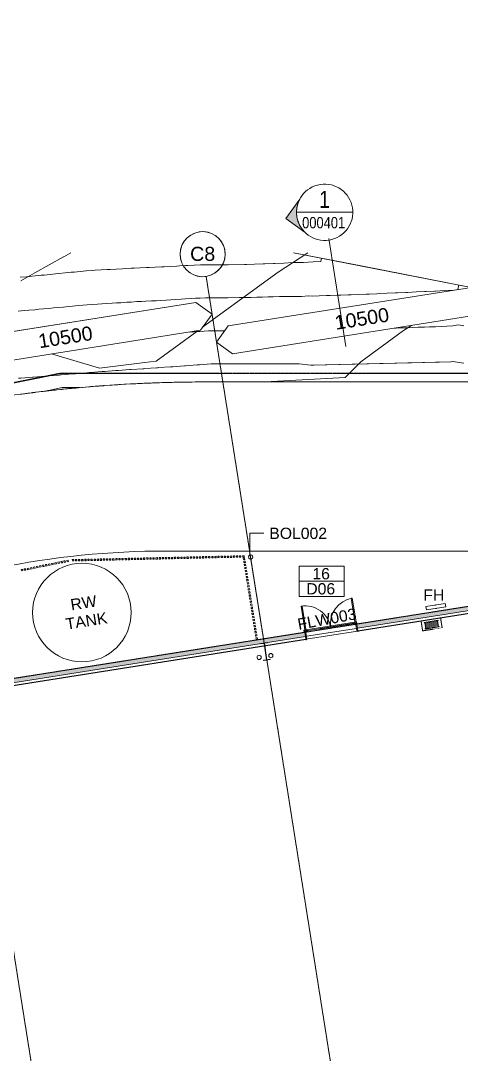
# Model space of a CAD drawing. Header units: millimetres. Extents: x -2612262 to -2065320, y 3717813 to 4283368.
# Drawn here: x -2262024 to -2246374, y 4035280 to 4071966 of the extents above; entities that cross this region are included whole.
import ezdxf

# ---------------------------------------------------------------- set-up
doc = ezdxf.new("R2010")
doc.units = ezdxf.units.MM
for name, pattern in [('AEC_Double Dash', [39, 15, -4, 6, -4, 6, -4]), ('Aligning Line', [3.2004, 1.6002, -1.6002]), ('BOUNDARY Tighter', [8, 4, -2, 0, -2]), ('Grid Line', [21, 12, -3, 3, -3]), ('Hidden', [6, 4, -2]), ('Overhead', [4, 2.5, -1.5])]:
    doc.linetypes.add(name, pattern=pattern)
for name, color, linetype, lineweight in [('A-ANNO-KEYN', 231, 'Continuous', 5), ('A-ANNO-NOTE', 131, 'Continuous', 5), ('A-DETL', 90, 'Continuous', 18), ('A-DETL-GENF', 92, 'Continuous', 5), ('A-DOOR', 31, 'Continuous', 5), ('A-DOOR-FRAM', 31, 'Continuous', 5), ('A-DOOR-IDEN', 31, 'Continuous', 5), ('A-FLOR', 192, 'Continuous', 5), ('A-FLOR-OVHD', 1, 'Overhead', 13), ('A-GENM', 13, 'Continuous', 5), ('A-GENM-HDLN', 13, 'Hidden', 5), ('A-GLAZ-CWMG', 51, 'Continuous', 5), ('A-WALL', 113, 'Continuous', 5), ('A-WALL-FNSH', 113, 'Continuous', 13), ('A-WALL-PATT', 111, 'Continuous', 13), ('C-PROP-LINE', 91, 'AEC_Double Dash', 13), ('C-TOPO', 7, 'Continuous', 5), ('C-TOPO-MAJR', 7, 'Continuous', 20), ('C-TOPO-MINR', 7, 'Continuous', 5), ('F-FIRE', 13, 'Continuous', 5), ('F-FIRE-IDEN', 13, 'Continuous', 5), ('G-ANNO-REFR', 1, 'Aligning Line', 5), ('G-ANNO-SYMB', 111, 'Continuous', 5), ('G-ANNO-TEXT', 231, 'Continuous', 5), ('P-EQPM', 6, 'Continuous', 5), ('P-SANR-FIXT', 6, 'Continuous', 5), ('P-SANR-FIXT-HDLN', 131, 'Hidden', 5), ('Q-SPCQ', 91, 'Continuous', 5), ('S-BEAM', 12, 'Continuous', 5), ('S-GRID', 1, 'Continuous', 5), ('S-GRID-IDEN', 1, 'Continuous', 5)]:
    doc.layers.add(name, color=color, linetype=linetype, lineweight=lineweight)
doc.styles.add('Arial', font='arial.ttf', dxfattribs={"height": 500})
doc.styles.add('Arial Narrow', font='ARIALN.TTF', dxfattribs={"height": 600})
doc.styles.add('Arial Narrow_1', font='ARIALN.TTF', dxfattribs={"height": 400})
doc.styles.add('Arial_2', font='arial.ttf', dxfattribs={"height": 400})
picture_1 = doc.add_image_def('image1.jpg', size_in_pixel=(6528, 5638))

# ---------------------------------------------------------------- blocks, each defined once
blk = doc.blocks.new('Hydrant_double7 - Hydrant_double-1019415-GA - Part B')
at = {"layer": 'F-FIRE'}
for p, q in [((-2397509, 3973380), (-2398171, 3973152)), ((-2398171, 3973152), (-2398132, 3973039)), ((-2398132, 3973039), (-2397470, 3973267)), ((-2397470, 3973267), (-2397509, 3973380))]:
    blk.add_line(p, q, dxfattribs=at)
for start, end in [(99.2863, 118.7145), (279.2863, 298.7145)]:
    blk.add_arc((-2397820, 3973209), 60, start, end, dxfattribs=at)
blk = doc.blocks.new('Rectangular Mullion - 50 x 50mm-1158589-GA - Part B')
at = {"layer": 'A-GLAZ-CWMG'}
for p, q in [((-25, 25), (25, 25)), ((-25, -25), (-25, 25)), ((25, 25), (25, -25)), ((25, -25), (-25, -25))]:
    blk.add_line(p, q, dxfattribs=at)
blk = doc.blocks.new('Structural Framing 24 - Structural Framing 1-1264814-GA - Part B')
at = {"layer": 'S-BEAM', "lineweight": 13}
for p, q in [((-2253263, 4049896), (-2253490, 4049860)), ((-2253490, 4049860), (-2253489, 4049850)), ((-2253489, 4049850), (-2253380, 4049867)), ((-2253380, 4049867), (-2253288, 4049285)), ((-2253370, 4049869), (-2253261, 4049886)), ((-2253278, 4049286), (-2253370, 4049869)), ((-2253261, 4049886), (-2253263, 4049896)), ((-2253288, 4049285), (-2253396, 4049268)), ((-2253396, 4049268), (-2253395, 4049258)), ((-2253395, 4049258), (-2253168, 4049294)), ((-2253169, 4049304), (-2253278, 4049286)), ((-2253168, 4049294), (-2253169, 4049304))]:
    blk.add_line(p, q, dxfattribs=at)
blk = doc.blocks.new('Downpipe - Straight - 01 - 150D-1493271-GA - Part B')
at = {"layer": 'P-SANR-FIXT'}
for start, end in [(0, 180), (360, 180), (180, 0), (180, 360)]:
    blk.add_arc((-40, 100), 75, start, end, dxfattribs=at)
blk = doc.blocks.new('Plumbing_FHR_AAA - 500mm Dia x 240mm D-1557692-GA - Part B')
at = {"layer": 'P-SANR-FIXT'}
for p, q in [((-125, 427), (375, 427)), ((-125, 412), (-125, 427)), ((375, 412), (-125, 412)), ((-105, 412), (-105, 202)), ((-105, 377), (355, 377)), ((355, 412), (355, 202)), ((375, 427), (375, 412)), ((-125, 202), (375, 202)), ((-125, 187), (-125, 202)), ((375, 187), (-125, 187)), ((-105, 342), (355, 342)), ((-105, 307), (355, 307)), ((-105, 272), (355, 272)), ((-105, 237), (355, 237)), ((375, 202), (375, 187))]:
    blk.add_line(p, q, dxfattribs=at)
at = {"layer": 'P-SANR-FIXT-HDLN'}
for p, q in [((-225, 477), (-225, 127)), ((-225, 477), (475, 477)), ((475, 477), (475, 127))]:
    blk.add_line(p, q, dxfattribs=at)
blk = doc.blocks.new('Door-Hinge-Double EXTERNAL - 2340x920x920x40-Solid Core-Metal Frame-Double Rebate Wraparound GRILLE-958845-GA - Part B')
at = {"layer": 'A-DOOR'}
for p, q in [((-921, 142), (-921, 1062)), ((-921, 1062), (-881, 1062)), ((-881, 1062), (-881, 142)), ((921, 1062), (881, 1062)), ((881, 1062), (881, 142)), ((921, 142), (921, 1062)), ((-881, 142), (-921, 142)), ((881, 142), (921, 142))]:
    blk.add_line(p, q, dxfattribs=at)
for centre, start, end in [((-921, 142), 360, 90), ((921, 142), 90, 180)]:
    blk.add_arc(centre, 920, start, end, dxfattribs=at)
blk = doc.blocks.new('X_Door-Frame-Metal - Standard-2852210-GA - Part B')
at = {"layer": 'A-DOOR-FRAM'}
for p, q in [((-923, 142), (-943, 142)), ((-943, 142), (-943, 128)), ((-943, 128), (-928, 128)), ((-941, 130), (-941, 140)), ((-941, 140), (-925, 140)), ((-941, 140), (-941, 130)), ((-928, 130), (-941, 130)), ((-928, 128), (-928, 130)), ((-925, 140), (-925, 99)), ((-925, 99), (-900, 99)), ((-923, 101), (-923, 142)), ((-898, 101), (-923, 101)), ((-900, 99), (-900, -99)), ((-898, -101), (-898, 101)), ((923, 101), (898, 101)), ((898, 101), (898, -101)), ((900, -99), (900, 99)), ((900, 99), (925, 99)), ((943, 142), (923, 142)), ((923, 142), (923, 101)), ((925, 99), (925, 140)), ((925, 140), (941, 140)), ((941, 130), (928, 130)), ((928, 130), (928, 128)), ((928, 128), (943, 128)), ((941, 140), (941, 130)), ((941, 130), (941, 140)), ((943, 128), (943, 142)), ((-928, -128), (-943, -128)), ((-943, -128), (-943, -142)), ((-943, -142), (-923, -142)), ((-941, -130), (-928, -130)), ((-941, -140), (-941, -130)), ((-941, -130), (-941, -140)), ((-925, -140), (-941, -140)), ((-928, -130), (-928, -128)), ((-900, -99), (-925, -99)), ((-925, -99), (-925, -140)), ((-923, -142), (-923, -101)), ((-923, -101), (-898, -101)), ((898, -101), (923, -101)), ((925, -99), (900, -99)), ((923, -101), (923, -142)), ((923, -142), (943, -142)), ((925, -140), (925, -99)), ((941, -140), (925, -140)), ((943, -128), (928, -128)), ((928, -128), (928, -130)), ((928, -130), (941, -130)), ((941, -130), (941, -140)), ((941, -140), (941, -130)), ((943, -142), (943, -128))]:
    blk.add_line(p, q, dxfattribs=at)
blk = doc.blocks.new('aba - Plumbing Fixtures - Strip Drain - Stormtech - Custom Ass - FLW003 _Doors_-V47-GA - Part B')
at = {"layer": 'A-GENM'}
blk.add_circle((0, -95), 30, dxfattribs=at)
at = {"layer": 'A-GENM-HDLN'}
blk.add_line((0, 10), (0, -1896), dxfattribs=at)
at = {"layer": 'P-SANR-FIXT'}
for p, q in [((-41, 0), (-38, 0)), ((-38, -28), (-38, 0)), ((0, 0), (0, -1886)), ((38, 0), (41, 0)), ((38, 0), (38, -1886)), ((41, 0), (41, -1886)), ((-41, -20), (-41, -28)), ((-41, -30), (-41, -1876)), ((-38, -1876), (-38, -30)), ((-41, -1878), (-41, -1886)), ((-38, -1886), (-38, -1878)), ((41, -1886), (38, -1886))]:
    blk.add_line(p, q, dxfattribs=at)
blk = doc.blocks.new('Water Tanks2 - Water Tanks-2269628-GA - Part B')
at = {"layer": 'P-EQPM'}
for start, end in [(0, 180), (180, 0)]:
    blk.add_arc((-2259848, 4050959), 1750, start, end, dxfattribs=at)
blk = doc.blocks.new('Bollard_Typical - 150mm Diameter - BOL001 _fixed_-1895789-GA - Part B')
at = {"layer": 'Q-SPCQ'}
for start, end in [(360, 180), (180, 0)]:
    blk.add_arc((1.2, -75), 75, start, end, dxfattribs=at)
blk = doc.blocks.new('Family - ___-240017-GA - Part B')
at = {"layer": 'C-PROP-LINE', "color": 20}
for p, q in [((-2260611, 4059444), (-2348376, 4041776)), ((-2226983, 4059444), (-2260611, 4059444))]:
    blk.add_line(p, q, dxfattribs=at)
blk = doc.blocks.new('Dimension - Grids _2D_ - 1-200-2186991-GA - Part B')
at = {"layer": 'A-DETL-GENF'}
for p, q in [((-4573, 500), (-5073, 0)), ((-5073, 0), (-4573, 500)), ((4927, 500), (-4573, 500)), ((-4573, 500), (4927, 500)), ((5427, 0), (4927, 500)), ((5427, 0), (4927, 500)), ((-5073, 0), (-4573, -500)), ((-5073, 0), (-4573, -500)), ((4927, -500), (5427, 0)), ((5427, 0), (4927, -500)), ((-4573, -500), (4927, -500)), ((-4573, -500), (4927, -500))]:
    blk.add_line(p, q, dxfattribs=at)
blk = doc.blocks.new('Section - Black-1049-GA - Part B')
at = {"layer": 'G-ANNO-SYMB'}
h = blk.add_hatch(color=256, dxfattribs=at)
edge = h.paths.add_edge_path()
edge.add_line((-7.7, 4), (-4.7, 7))
edge.add_line((-4.7, 7), (-1.7, 4))
edge.add_arc((-4.7, 0), 5, 53.1301, 126.8699)
for p, q in [((-4.7, 7), (-7.7, 4)), ((-4.7, 7), (-7.7, 4)), ((-1.7, 4), (-4.7, 7)), ((-4.7, 7), (-1.7, 4))]:
    blk.add_line(p, q, dxfattribs=at)
for start, end in [(360, 180), (53.1301, 126.8699), (180, 360)]:
    blk.add_arc((-4.7, 0), 5, start, end, dxfattribs=at)
blk = doc.blocks.new('Grid - A1-203820-GA - Part B')
at = {"layer": 'S-GRID-IDEN'}
blk.add_circle((0, 0), 4, dxfattribs=at)
for start, end in [(360, 180), (180, 360)]:
    blk.add_arc((0, 0), 4, start, end, dxfattribs=at)
blk = doc.blocks.new('AA_DOOR_MARK _ TYPE MARK_HA2 - Mark _ Type Mark-1751130-GA - Part B')
at = {"layer": 'A-DOOR-IDEN'}
for p, q in [((4, 2.7), (-4, 2.7)), ((-4, 2.7), (-4, 0)), ((4, 0), (4, 2.7)), ((4, 0), (-4, 0)), ((4, -2.7), (4, 0)), ((-4, 0), (4, 0)), ((-4, 0), (-4, -2.7)), ((-4, -2.7), (4, -2.7))]:
    blk.add_line(p, q, dxfattribs=at)

msp = doc.modelspace()

# ---------------------------------------------------------------- hatches: boundary and pattern name
at = {"layer": 'A-WALL-PATT', "lineweight": 5}
h = msp.add_hatch(dxfattribs=at)
h.set_pattern_fill('FP_2', color=256, style=0, pattern_type=2)
h.set_pattern_definition([(50, (0, 0), (1457.47236, -127.5124), [152.4, -1676.4]), (355, (0, 0), (-281.9423, 1528.4541), [121.92, -1341.12]), (100.451, (121.5, -10.6), (1175.54118, 1400.9327), [129.52, -1424.721]), (46.184, (0, 406.4), (2168.6325, -336.3419), [228.6, -2514.6]), (96.636, (180.7, 378.4), (1899.2207, 1979.4208), [194.28, -2137.081]), (351.184, (0, 406.4), (1899.2401, 1979.4025), [182.88, -2011.68]), (21, (203.2, 304.8), (1212.9148, -818.1215), [152.4, -1676.4]), (326, (203.2, 304.8), (494.41695, 1473.50445), [121.92, -1341.12]), (71.451, (304.3, 236.6), (1707.33713, 655.36968), [129.52, -1424.721]), (37.5, (0, 0), (24.709387, 676.44024), [67.056, -1257.808, 67.056, -1294.384, -1346.2]), (37.5, (0, 0), (24.709387, 676.44024), [-2686.304, 67.056, -1279.144]), (7.5, (0, 0), (534.55775, 801.44425), [67.056, -709.168, 67.056, -1227.328, -513.08]), (7.5, (0, 0), (534.55775, 801.44425), [-2070.608, 67.056, -446.024]), (327.5, (-453.14, 0), (1084.727506, -45.831226), [67.056, -440.944, 67.056, -1517.904, -2103.12]), (327.5, (-453.14, 0), (1084.727506, -45.831226), [-2092.96, 67.056, -2036.064]), (317.5, (-656.3, 0), (1185.03465, 203.41354), [67.056, -593.344, 67.056, -985.52, -1493.52]), (317.5, (-656.3, 0), (1185.03465, 203.41354), [-1712.976, 67.056, -1426.464])])
h.paths.add_polyline_path([(-2326119.7, 4038356.3), (-2314553.9, 4040188.2), (-2314577.3, 4040336.4), (-2326143.2, 4038504.5)])
h.paths.add_polyline_path([(-2309615.4, 4040970.4), (-2308247.8, 4041187.1), (-2308271.3, 4041335.2), (-2309638.9, 4041118.6)])
h.paths.add_polyline_path([(-2306404.8, 4041479), (-2286532.5, 4044626.5), (-2286556, 4044774.7), (-2306428.3, 4041627.1), (-2306418.7, 4041566.9)])
h.paths.add_polyline_path([(-2284689.5, 4044918.5), (-2282506.7, 4045264.2), (-2282530.2, 4045412.4), (-2284713, 4045066.6), (-2284703.4, 4045006.4)])
h.paths.add_polyline_path([(-2277568.3, 4046046.4), (-2251907.2, 4050110.9), (-2251930.6, 4050259), (-2277591.8, 4046194.6)])
h.paths.add_polyline_path([(-2250064.2, 4050402.8), (-2242531.4, 4051595.9), (-2242554.9, 4051744.1), (-2250087.6, 4050550.9), (-2250078.1, 4050490.7)])
h = msp.add_hatch(dxfattribs=at)
h.set_pattern_fill('FP_1', color=256, style=0, pattern_type=2)
h.set_pattern_definition([(0, (0, 0), (812.8, 203.2), [67.056, -542.544, 67.056, -542.544, -3251.2]), (0, (0, 0), (812.8, 203.2), [-1219.2, 67.056, -1152.144, 67.056, -542.544, -1422.4]), (0, (0, 0), (812.8, 203.2), [-3048, 67.056, -339.344, 67.056, -948.944]), (120, (304.8, 101.6), (-582.376362, 602.305448), [67.056, -542.544, 67.056, -542.544, -3251.2]), (120, (304.8, 101.6), (-582.376362, 602.305448), [-1219.2, 67.056, -1152.144, 67.056, -542.544, -1422.4]), (120, (304.8, 101.6), (-582.376362, 602.305448), [-3048, 67.056, -339.344, 67.056, -948.944]), (240, (406.4, 508), (-230.423638, -805.505448), [67.056, -542.544, 67.056, -542.544, -3251.2]), (240, (406.4, 508), (-230.423638, -805.505448), [-1219.2, 67.056, -1152.144, 67.056, -542.544, -1422.4]), (240, (406.4, 508), (-230.423638, -805.505448), [-3048, 67.056, -339.344, 67.056, -948.944])])
h.paths.add_polyline_path([(-2325955.3, 4038277.1), (-2314537.6, 4040085.5), (-2314539.5, 4040097.4), (-2325957.1, 4038288.9)])
h.paths.add_polyline_path([(-2309599.2, 4040867.7), (-2308231.6, 4041084.3), (-2308233.4, 4041096.2), (-2309601, 4040879.6), (-2309599.3, 4040868.3)])
h.paths.add_polyline_path([(-2306388.5, 4041376.3), (-2286516.3, 4044523.8), (-2286518.2, 4044535.7), (-2306390.4, 4041388.1), (-2306388.6, 4041376.8)])
h.paths.add_polyline_path([(-2284673.2, 4044815.7), (-2282490.5, 4045161.5), (-2282492.3, 4045173.3), (-2284675.1, 4044827.6), (-2284673.3, 4044816.3)])
h.paths.add_polyline_path([(-2277552, 4045943.7), (-2251890.9, 4050008.2), (-2251892.8, 4050020), (-2255828.2, 4049396.7), (-2277553.9, 4045955.5), (-2277552.1, 4045944.2)])
h.paths.add_polyline_path([(-2250047.9, 4050300.1), (-2242515.1, 4051493.2), (-2242517, 4051505), (-2250049.8, 4050311.9), (-2250048, 4050300.6)])

# ---------------------------------------------------------------- linework, layer by layer
at = {"layer": 'A-DETL', "linetype": 'BOUNDARY Tighter', "lineweight": 25}
for p, q in [((-2260610.9, 4059443.9), (-2352562.9, 4040932.7)), ((-2226983.4, 4059443.9), (-2260610.9, 4059443.9))]:
    msp.add_line(p, q, dxfattribs=at)
at = {"layer": 'A-FLOR'}
for p, q in [((-2255448, 4059143.9), (-2250003.3, 4059143.9)), ((-2249752.3, 4059143.9), (-2249258.3, 4059143.9)), ((-2248761.1, 4059143.9), (-2248761.1, 4059143.9)), ((-2248266.5, 4059143.9), (-2226714.7, 4059143.9)), ((-2236588.2, 4053143.9), (-2256857.7, 4053143.9)), ((-2253399.9, 4050027.1), (-2253893.8, 4053143.9)), ((-2251963, 4050337.7), (-2250100.2, 4050632.7)), ((-2250100.2, 4050632.7), (-2250089.6, 4050565.8)), ((-2250089.3, 4050563.8), (-2250087.7, 4050554)), ((-2251950, 4050256), (-2251963, 4050337.7)), ((-2251874.6, 4050116), (-2251907.2, 4050110.9)), ((-2250098.7, 4050397.3), (-2251872.6, 4050116.3)), ((-2250064.2, 4050402.8), (-2250096.7, 4050397.6)), ((-2263741.4, 4048388.3), (-2253399.9, 4050027.1))]:
    msp.add_line(p, q, dxfattribs=at)
msp.add_arc((-2256857.7, 4023143.9), 30000, 90, 101.5, dxfattribs=at)
for points in [[(-2261488.8, 4058777.7), (-2259485.1, 4059021.5), (-2257466.7, 4059143.9), (-2255448, 4059143.9)], [(-2265416.4, 4058140.2), (-2264116.2, 4058404.7), (-2262805.8, 4058617.4), (-2261488.8, 4058777.7)]]:
    msp.add_open_spline(points, degree=3, dxfattribs=at)
at = {"layer": 'A-FLOR-OVHD'}
msp.add_line((-2325995, 4038527.9), (-2236242.9, 4052743.8), dxfattribs=at)
msp.add_line((-2325995, 4038527.9), (-2236242.9, 4052743.8), dxfattribs=at)
at = {"layer": 'A-WALL', "color": 250, "lineweight": 13}
for p, q in [((-2242554.9, 4051744.1), (-2250087.6, 4050550.9)), ((-2242531.4, 4051595.9), (-2250064.2, 4050402.8)), ((-2250087.6, 4050550.9), (-2250064.2, 4050402.8)), ((-2251930.6, 4050259), (-2277591.8, 4046194.6)), ((-2251907.2, 4050110.9), (-2277568.3, 4046046.4)), ((-2251907.2, 4050110.9), (-2251930.6, 4050259))]:
    msp.add_line(p, q, dxfattribs=at)
at = {"layer": 'A-WALL'}
for p, q in [((-2242517, 4051505), (-2250049.8, 4050311.9)), ((-2251920.8, 4050260.6), (-2250097.5, 4050549.4)), ((-2250095.5, 4050549.7), (-2250087.6, 4050550.9)), ((-2251930.6, 4050259), (-2251922.7, 4050260.3)), ((-2250057.8, 4050298.5), (-2251881, 4050009.7)), ((-2250047.9, 4050300.1), (-2250055.8, 4050298.8)), ((-2251892.8, 4050020), (-2277553.9, 4045955.5)), ((-2251883, 4050009.4), (-2251890.9, 4050008.2))]:
    msp.add_line(p, q, dxfattribs=at)
at = {"layer": 'A-WALL', "color": 7}
for p, q in [((-2251892.8, 4050020), (-2251907.2, 4050110.9)), ((-2250064.2, 4050402.8), (-2250049.8, 4050311.9))]:
    msp.add_line(p, q, dxfattribs=at)
at = {"layer": 'A-WALL-FNSH', "color": 7, "lineweight": 5}
for p, q in [((-2250047.9, 4050300.1), (-2242515.1, 4051493.2)), ((-2250049.8, 4050311.9), (-2250047.9, 4050300.1)), ((-2277552, 4045943.7), (-2251890.9, 4050008.2)), ((-2251890.9, 4050008.2), (-2251892.8, 4050020))]:
    msp.add_line(p, q, dxfattribs=at)
at = {"layer": 'C-TOPO'}
for p, q in [((-2252331.5, 4063726.6), (-2246022.7, 4062499.7)), ((-2252331.5, 4063726.6), (-2249932.6, 4063260.1)), ((-2249932.6, 4063260.1), (-2246022.7, 4062499.7)), ((-2260546.6, 4058943.9), (-2261030.5, 4058845.5)), ((-2260098.7, 4058943.9), (-2260546.6, 4058943.9)), ((-2260062.1, 4058943.9), (-2260097.8, 4058943.9)), ((-2260069.4, 4058929.9), (-2260077.9, 4058929.1)), ((-2260027.8, 4058933.7), (-2260069.4, 4058929.9)), ((-2259909.8, 4058943.9), (-2260061.5, 4058943.9)), ((-2260060.9, 4058930.7), (-2259995.9, 4058936.7)), ((-2259304, 4058995), (-2259309, 4058994.6)), ((-2259295.9, 4058995.6), (-2259304, 4058995)), ((-2259265.4, 4058998), (-2259295.9, 4058995.6)), ((-2259214.7, 4059001.8), (-2259099.4, 4059010.4)), ((-2258577.9, 4059045.9), (-2258487.4, 4059051.4)), ((-2258533.9, 4059048.6), (-2258542.8, 4059048)), ((-2258521, 4059049.4), (-2258533.9, 4059048.6)), ((-2258502.5, 4059050.5), (-2258521, 4059049.4)), ((-2257763.1, 4059090.3), (-2257780.1, 4059089.5)), ((-2257745.8, 4059091.1), (-2257763.1, 4059090.3)), ((-2257739.2, 4059091.4), (-2257745.8, 4059091.1)), ((-2257707.3, 4059092.8), (-2257645.6, 4059095.6)), ((-2257129.7, 4059115.6), (-2256975.9, 4059120.6)), ((-2256991.7, 4059120.1), (-2257009.5, 4059119.5)), ((-2256975.8, 4059120.6), (-2256991.7, 4059120.1)), ((-2256219.9, 4059138), (-2256233.2, 4059137.7)), ((-2256212.1, 4059138.1), (-2256219.9, 4059138)), ((-2256199.2, 4059138.3), (-2256176, 4059138.6)), ((-2253206.2, 4059143.9), (-2252718.2, 4059143.9)), ((-2250003.3, 4059143.9), (-2249752.3, 4059143.9)), ((-2249258.3, 4059143.9), (-2249257.3, 4059143.9)), ((-2249257.3, 4059143.9), (-2248764.3, 4059143.9)), ((-2248764.3, 4059143.9), (-2248762.7, 4059143.9)), ((-2248762.7, 4059143.9), (-2248761.1, 4059143.9)), ((-2248761.1, 4059143.9), (-2248266.5, 4059143.9)), ((-2247287.3, 4059143.9), (-2246785.7, 4059143.9)), ((-2246782, 4059143.9), (-2246564.8, 4059143.9)), ((-2261608.1, 4058763), (-2261623.9, 4058761)), ((-2261595.7, 4058764.5), (-2261608.1, 4058763)), ((-2261547.4, 4058770.5), (-2261595.7, 4058764.5)), ((-2261525.4, 4058773.2), (-2261496.3, 4058776.7)), ((-2261064.3, 4058838.6), (-2261204.4, 4058810.1)), ((-2261048.8, 4058841.7), (-2261063.8, 4058838.7)), ((-2261031.2, 4058845.3), (-2261047.9, 4058841.9)), ((-2260834.2, 4058853), (-2260851.9, 4058851)), ((-2260789.3, 4058857.8), (-2260834.2, 4058853)), ((-2260721.5, 4058865), (-2260583.7, 4058879.5))]:
    msp.add_line(p, q, dxfattribs=at)
at = {"layer": 'C-TOPO', "flags": 128}
for points in [[(-2260551.1, 4058882.8), (-2260323.8, 4058905.6), (-2260096.4, 4058927.4)], [(-2260096.4, 4058927.4), (-2260087.1, 4058928.2), (-2260077.9, 4058929.1)], [(-2260077.9, 4058929.1), (-2260069.4, 4058929.9), (-2260060.9, 4058930.7)], [(-2259968.6, 4058939.1), (-2259833.3, 4058951.2), (-2259605.5, 4058970.8)], [(-2259605.5, 4058970.8), (-2259588.7, 4058972.2), (-2259572, 4058973.6)], [(-2259572, 4058973.6), (-2259563.5, 4058974.3), (-2259555, 4058975)], [(-2259555, 4058975), (-2259327.2, 4058993.2), (-2259242.5, 4058999.7)], [(-2259099.4, 4059010.4), (-2259082.8, 4059011.6), (-2259066.2, 4059012.8)], [(-2259066.2, 4059012.8), (-2258838.1, 4059028.9), (-2258609.9, 4059043.8)], [(-2258609.9, 4059043.8), (-2258602, 4059044.3), (-2258594, 4059044.8)], [(-2258594, 4059044.8), (-2258585.9, 4059045.3), (-2258577.9, 4059045.9)], [(-2258459.9, 4059053.1), (-2258349.3, 4059059.7), (-2258120.6, 4059072.4)], [(-2258120.6, 4059072.4), (-2258113, 4059072.8), (-2258105.4, 4059073.2)], [(-2258105.4, 4059073.2), (-2257875.5, 4059085), (-2257731.7, 4059091.7)], [(-2257645.6, 4059095.6), (-2257638.6, 4059095.9), (-2257631.5, 4059096.2)], [(-2257631.5, 4059096.2), (-2257624.3, 4059096.5), (-2257617.2, 4059096.8)], [(-2257617.2, 4059096.8), (-2257386.4, 4059106.3), (-2257155.6, 4059114.7)], [(-2257155.6, 4059114.7), (-2257149.1, 4059115), (-2257142.7, 4059115.2)], [(-2257142.7, 4059115.2), (-2257136.2, 4059115.4), (-2257129.7, 4059115.6)], [(-2256950.9, 4059121.3), (-2256897.7, 4059122.9), (-2256665.8, 4059129.1)], [(-2256665.8, 4059129.1), (-2256660.1, 4059129.2), (-2256654.4, 4059129.4)], [(-2256654.4, 4059129.4), (-2256648.5, 4059129.5), (-2256642.5, 4059129.6)], [(-2256642.5, 4059129.6), (-2256409.3, 4059134.7), (-2256214.2, 4059138)], [(-2256176, 4059138.6), (-2256171.4, 4059138.7), (-2256166.8, 4059138.7)], [(-2256166.8, 4059138.7), (-2255930.9, 4059141.6), (-2255694.9, 4059143.3)], [(-2255694.9, 4059143.3), (-2255691.3, 4059143.3), (-2255687.6, 4059143.3)], [(-2255687.6, 4059143.3), (-2255683.9, 4059143.4), (-2255680.3, 4059143.4)], [(-2255680.3, 4059143.4), (-2255564.1, 4059143.8), (-2255448, 4059143.9)], [(-2262029.3, 4058708.9), (-2262013.6, 4058711), (-2261997.8, 4058713.1)], [(-2261997.8, 4058713.1), (-2261770.3, 4058742.6), (-2261542.5, 4058771.1)], [(-2261542.5, 4058771.1), (-2261534, 4058772.1), (-2261525.4, 4058773.2)], [(-2261476.9, 4058779.1), (-2261294.1, 4058801), (-2261062.6, 4058827.7)], [(-2261062.6, 4058827.7), (-2261054.5, 4058828.6), (-2261046.5, 4058829.5)], [(-2261046.5, 4058829.5), (-2261038.1, 4058830.4), (-2261029.6, 4058831.4)], [(-2261029.6, 4058831.4), (-2260806.7, 4058855.9), (-2260749, 4058862.1)], [(-2260583.7, 4058879.5), (-2260575.2, 4058880.3), (-2260566.7, 4058881.2)], [(-2260566.7, 4058881.2), (-2260558.9, 4058882), (-2260551.1, 4058882.8)]]:
    msp.add_lwpolyline(points, dxfattribs=at)
at = {"layer": 'C-TOPO'}
for start, end in [(95.31313, 95.63819), (94.42882, 94.7708), (93.54869, 93.90341), (92.67337, 93.03602), (91.78966, 92.16861), (90.89982, 91.30118), (97.09526, 97.50769), (96.20453, 96.54208)]:
    msp.add_arc((-2255448, 4009143.9), 50000, start, end, dxfattribs=at)
at = {"layer": 'C-TOPO-MAJR', "color": 8, "lineweight": 15}
for p, q in [((-2252880.3, 4063034.9), (-2251826, 4063726.6)), ((-2255634.5, 4063295.8), (-2255552.8, 4063302)), ((-2255552.8, 4063302), (-2255234.4, 4063303)), ((-2255234.4, 4063303), (-2254983.8, 4063303.8)), ((-2254983.8, 4063303.8), (-2254903.2, 4063303.4)), ((-2254903.2, 4063303.4), (-2254652.4, 4063304.2)), ((-2254652.4, 4063304.2), (-2254078.5, 4063317)), ((-2254078.5, 4063317), (-2254007.8, 4063316.7)), ((-2254007.8, 4063316.7), (-2253716.1, 4063323.3)), ((-2253716.1, 4063323.3), (-2253409.7, 4063338.8)), ((-2253409.7, 4063338.8), (-2253352.5, 4063338.5)), ((-2253352.5, 4063338.5), (-2253042.4, 4063349.9)), ((-2253042.4, 4063349.9), (-2252994.3, 4063349.7)), ((-2252994.3, 4063349.7), (-2252680.5, 4063364)), ((-2252680.5, 4063364), (-2252353.3, 4063378.6)), ((-2252353.3, 4063378.6), (-2252324.7, 4063378.5)), ((-2252324.7, 4063378.5), (-2251995.9, 4063379)), ((-2261506.9, 4062908.7), (-2261296.3, 4062930.7)), ((-2261296.3, 4062930.7), (-2261186.9, 4062939.1)), ((-2261186.9, 4062939.1), (-2260976.5, 4062961.2)), ((-2260976.5, 4062961.2), (-2260784.5, 4062981.6)), ((-2260784.5, 4062981.6), (-2260672.9, 4062990)), ((-2260672.9, 4062990), (-2260444.2, 4063014.7)), ((-2260444.2, 4063014.7), (-2260233.9, 4063037.8)), ((-2260233.9, 4063037.8), (-2260122.5, 4063046.1)), ((-2260122.5, 4063046.1), (-2259700.6, 4063085.4)), ((-2259700.6, 4063085.4), (-2259487.2, 4063101.6)), ((-2259487.2, 4063101.6), (-2259378.8, 4063109.7)), ((-2259378.8, 4063109.7), (-2258950.3, 4063130.8)), ((-2258950.3, 4063130.8), (-2258845.5, 4063139.1)), ((-2258845.5, 4063139.1), (-2258630.2, 4063149.8)), ((-2258630.2, 4063149.8), (-2258412.7, 4063160.7)), ((-2258412.7, 4063160.7), (-2258311.6, 4063167.9)), ((-2258311.6, 4063167.9), (-2258094.3, 4063176.4)), ((-2258094.3, 4063176.4), (-2257994.8, 4063183.9)), ((-2257994.8, 4063183.9), (-2257777.4, 4063192.4)), ((-2257777.4, 4063192.4), (-2257558, 4063201.7)), ((-2257558, 4063201.7), (-2257462.1, 4063209)), ((-2257462.1, 4063209), (-2257242.5, 4063218.3)), ((-2257242.5, 4063218.3), (-2257020.9, 4063228.4)), ((-2257020.9, 4063228.4), (-2256928.8, 4063235.4)), ((-2256928.8, 4063235.4), (-2256707, 4063245.5)), ((-2256707, 4063245.5), (-2256474.5, 4063256.1)), ((-2256474.5, 4063256.1), (-2256386.4, 4063262.7)), ((-2256386.4, 4063262.7), (-2256170.5, 4063272.5)), ((-2256170.5, 4063272.5), (-2256084.3, 4063279)), ((-2256084.3, 4063279), (-2255860.7, 4063292.4)), ((-2255860.7, 4063292.4), (-2255634.5, 4063295.8)), ((-2262041.7, 4062857.2), (-2261821.4, 4062879.7)), ((-2261821.4, 4062879.7), (-2261707.9, 4062888.1)), ((-2261707.9, 4062888.1), (-2261506.9, 4062908.7))]:
    msp.add_line(p, q, dxfattribs=at)
at = {"layer": 'C-TOPO-MAJR', "color": 9, "lineweight": 15}
for p, q in [((-2251995.9, 4063379), (-2251975.9, 4063378.9)), ((-2251975.9, 4063378.9), (-2251639.4, 4063409.7)), ((-2251639.4, 4063409.7), (-2251631.9, 4063408.8)), ((-2251631.9, 4063408.8), (-2251359, 4063420.7)), ((-2251359, 4063420.7), (-2251337.2, 4063533.2)), ((-2255561.5, 4061085.2), (-2252880.3, 4063034.9)), ((-2257211.9, 4059885), (-2255767.1, 4060935.7)), ((-2255762.5, 4060939), (-2255730.9, 4060962)), ((-2260929.5, 4060138.6), (-2259223.1, 4059628.2)), ((-2259223.1, 4059628.2), (-2257619.1, 4059833)), ((-2257618.8, 4059833.1), (-2257213.2, 4059884.9))]:
    msp.add_line(p, q, dxfattribs=at)
at = {"layer": 'C-TOPO-MINR', "color": 254}
for p, q in [((-2260492.9, 4063584.5), (-2260238, 4063726.6)), ((-2261007.4, 4063297.8), (-2260497.7, 4063581.9)), ((-2262021.8, 4062732.5), (-2261522.1, 4063011)), ((-2261515, 4063015), (-2261013.1, 4063294.7)), ((-2248422.4, 4060969.9), (-2248146.7, 4061150.8)), ((-2249948.3, 4059860.3), (-2248422.4, 4060969.9)), ((-2250499.9, 4059300.4), (-2249948.3, 4059860.3)), ((-2253337.5, 4059143.9), (-2250499.9, 4059300.4))]:
    msp.add_line(p, q, dxfattribs=at)
at = {"layer": 'C-TOPO-MINR', "color": 253}
for p, q in [((-2246493.1, 4062425.2), (-2246462, 4062585.1)), ((-2252046.5, 4062180.9), (-2251804.4, 4062203)), ((-2251804.4, 4062203), (-2251660.7, 4062184.9)), ((-2251419.1, 4062195.5), (-2251168, 4062206.6)), ((-2251168, 4062206.6), (-2251035.3, 4062209)), ((-2251035.3, 4062209), (-2250781.3, 4062220.4)), ((-2250781.3, 4062220.4), (-2250655.9, 4062222.7)), ((-2250655.9, 4062222.7), (-2250399.1, 4062234.4)), ((-2250399.1, 4062234.4), (-2250281.3, 4062236.6)), ((-2250281.3, 4062236.6), (-2250021.6, 4062248.6)), ((-2250021.6, 4062248.6), (-2249750.8, 4062261.1)), ((-2249750.8, 4062261.1), (-2249649.2, 4062263)), ((-2249649.2, 4062263), (-2249375.1, 4062275.9)), ((-2249375.1, 4062275.9), (-2249282.1, 4062277.6)), ((-2249282.1, 4062277.6), (-2249004.8, 4062290.9)), ((-2249004.8, 4062290.9), (-2248714.6, 4062304.9)), ((-2248714.6, 4062304.9), (-2248640.2, 4062306.2)), ((-2248640.2, 4062306.2), (-2248346.3, 4062320.6)), ((-2248346.3, 4062320.6), (-2248281.7, 4062321.8)), ((-2248281.7, 4062321.8), (-2247984, 4062336.7)), ((-2247984, 4062336.7), (-2247671.6, 4062352.4)), ((-2247671.6, 4062352.4), (-2247628.3, 4062353.2)), ((-2247628.3, 4062353.2), (-2247321.5, 4062369.4)), ((-2247321.5, 4062369.4), (-2247290.4, 4062370)), ((-2247290.4, 4062370), (-2246958.9, 4062386.8)), ((-2246958.9, 4062386.8), (-2246624.9, 4062404.3)), ((-2260337.2, 4061820.8), (-2260183.4, 4061837.7)), ((-2260183.4, 4061837.7), (-2259971.2, 4061853.6)), ((-2259971.2, 4061853.6), (-2259662.9, 4061882.3)), ((-2259662.9, 4061882.3), (-2259507.1, 4061894.1)), ((-2259507.1, 4061894.1), (-2259297, 4061909.9)), ((-2259297, 4061909.9), (-2258984.3, 4061925.3)), ((-2258984.3, 4061925.3), (-2258776.6, 4061941.7)), ((-2258776.6, 4061941.7), (-2258619.6, 4061949.5)), ((-2258619.6, 4061949.5), (-2258461, 4061957.4)), ((-2258461, 4061957.4), (-2258255.9, 4061972)), ((-2258255.9, 4061972), (-2258097.6, 4061978.2)), ((-2258097.6, 4061978.2), (-2257893.2, 4061993.6)), ((-2257893.2, 4061993.6), (-2257734.9, 4061999.8)), ((-2257734.9, 4061999.8), (-2257575.2, 4062006.6)), ((-2257575.2, 4062006.6), (-2257373.2, 4062021.8)), ((-2257373.2, 4062021.8), (-2257213.6, 4062028.5)), ((-2257213.6, 4062028.5), (-2257052.5, 4062035.9)), ((-2257052.5, 4062035.9), (-2256852.9, 4062051)), ((-2256852.9, 4062051), (-2256691.8, 4062058.3)), ((-2256691.8, 4062058.3), (-2256523, 4062066)), ((-2256523, 4062066), (-2256326.1, 4062080.8)), ((-2256326.1, 4062080.8), (-2256169.4, 4062088)), ((-2256169.4, 4062088), (-2255973.5, 4062102.7)), ((-2255973.5, 4062102.7), (-2255811.4, 4062112.4)), ((-2255811.4, 4062112.4), (-2255647.5, 4062114.9)), ((-2255647.5, 4062114.9), (-2255454.6, 4062129.4)), ((-2255454.6, 4062129.4), (-2255224.1, 4062130.2)), ((-2255224.1, 4062130.2), (-2255042.6, 4062130.8)), ((-2255042.6, 4062130.8), (-2254847.5, 4062129.8)), ((-2254847.5, 4062129.8), (-2254666.2, 4062130.4)), ((-2254666.2, 4062130.4), (-2254250.9, 4062139.7)), ((-2254250.9, 4062139.7), (-2254063.1, 4062138.8)), ((-2254063.1, 4062138.8), (-2253852.3, 4062143.6)), ((-2253852.3, 4062143.6), (-2253630.9, 4062154.7)), ((-2253630.9, 4062154.7), (-2253452.5, 4062153.8)), ((-2253452.5, 4062153.8), (-2253228.7, 4062162.1)), ((-2253228.7, 4062162.1), (-2253056.5, 4062161.2)), ((-2253056.5, 4062161.2), (-2252830.3, 4062171.6)), ((-2252830.3, 4062171.6), (-2252594.3, 4062182.1)), ((-2252594.3, 4062182.1), (-2252436, 4062181.3)), ((-2252436, 4062181.3), (-2252199.1, 4062181.7)), ((-2252199.1, 4062181.7), (-2252046.5, 4062180.9)), ((-2251660.7, 4062184.9), (-2251419.1, 4062195.5)), ((-2262108.3, 4061660.3), (-2261897.4, 4061676.1)), ((-2261897.4, 4061676.1), (-2261735.8, 4061692.6)), ((-2261735.8, 4061692.6), (-2261520.4, 4061708.5)), ((-2261520.4, 4061708.5), (-2261373.1, 4061723.6)), ((-2261373.1, 4061723.6), (-2261218.8, 4061739.8)), ((-2261218.8, 4061739.8), (-2261011.1, 4061755.7)), ((-2261011.1, 4061755.7), (-2260857, 4061771.8)), ((-2260857, 4061771.8), (-2260716.4, 4061786.8)), ((-2260716.4, 4061786.8), (-2260504.5, 4061802.7)), ((-2260504.5, 4061802.7), (-2260337.2, 4061820.8)), ((-2247686.2, 4061091.8), (-2247501.8, 4061101.5)), ((-2247501.8, 4061101.5), (-2247290.4, 4061105.6)), ((-2247290.4, 4061105.6), (-2247091.1, 4061115.7)), ((-2247091.1, 4061115.7), (-2246887.5, 4061126.3)), ((-2246887.5, 4061126.3), (-2246681, 4061130.1)), ((-2246681, 4061130.1), (-2246469.6, 4061165.6)), ((-2246469.6, 4061165.6), (-2246280.7, 4061138.5)), ((-2256039.6, 4060913.1), (-2255862.8, 4060926.4)), ((-2255862.8, 4060926.4), (-2255762.2, 4060932.4)), ((-2255762.2, 4060932.4), (-2255660.5, 4060933.9)), ((-2255660.5, 4060933.9), (-2255356.4, 4060956.9)), ((-2255356.4, 4060956.9), (-2255213.7, 4060957.4)), ((-2255213.7, 4060957.4), (-2255101.4, 4060957.7)), ((-2255101.4, 4060957.7), (-2254791.9, 4060956.2)), ((-2254791.9, 4060956.2), (-2254781.1, 4060956.3)), ((-2248751.1, 4061055), (-2248689.3, 4061056.2)), ((-2248689.3, 4061056.2), (-2248512.6, 4061064.8)), ((-2248512.6, 4061064.8), (-2248276.4, 4061069.3)), ((-2248276.4, 4061069.3), (-2248097.4, 4061078.2)), ((-2248097.4, 4061078.2), (-2247909.6, 4061087.6)), ((-2247909.6, 4061087.6), (-2247686.2, 4061091.8)), ((-2257609.7, 4059616.2), (-2257195.4, 4059647.4)), ((-2257195.4, 4059647.4), (-2257155.7, 4059649.1)), ((-2257155.7, 4059649.1), (-2257115.5, 4059650.9)), ((-2257115.5, 4059650.9), (-2256701.2, 4059682.1)), ((-2256701.2, 4059682.1), (-2256661.5, 4059683.9)), ((-2256661.5, 4059683.9), (-2256619.9, 4059685.8)), ((-2256619.9, 4059685.8), (-2256205.5, 4059717)), ((-2256205.5, 4059717), (-2256167.3, 4059718.8)), ((-2256167.3, 4059718.8), (-2255752.1, 4059750.1)), ((-2255752.1, 4059750.1), (-2255713, 4059752.4)), ((-2255713, 4059752.4), (-2255673.5, 4059753)), ((-2255673.5, 4059753), (-2255258.3, 4059784.4)), ((-2255258.3, 4059784.4), (-2255203.4, 4059784.6)), ((-2255203.4, 4059784.6), (-2255160.2, 4059784.7)), ((-2255160.2, 4059784.7), (-2254736.2, 4059782.7)), ((-2254736.2, 4059782.7), (-2254693.6, 4059782.8)), ((-2254693.6, 4059782.8), (-2254595.9, 4059785)), ((-2254595.9, 4059785), (-2254173.7, 4059782.9)), ((-2254173.7, 4059782.9), (-2254124.7, 4059784)), ((-2254124.7, 4059784), (-2254073.3, 4059786.6)), ((-2254073.3, 4059786.6), (-2253652.7, 4059784.5)), ((-2253652.7, 4059784.5), (-2253601.4, 4059786.4)), ((-2253601.4, 4059786.4), (-2253180.9, 4059784.3)), ((-2253180.9, 4059784.3), (-2253129.7, 4059786.6)), ((-2253129.7, 4059786.6), (-2253076.3, 4059789)), ((-2253076.3, 4059789), (-2252658.5, 4059786.8)), ((-2252658.5, 4059786.8), (-2252605.5, 4059786.9)), ((-2252605.5, 4059786.9), (-2252187.7, 4059784.7)), ((-2252187.7, 4059784.7), (-2252134.3, 4059789.6)), ((-2252134.3, 4059789.6), (-2251718.1, 4059737.3)), ((-2251718.1, 4059737.3), (-2251669.2, 4059739.4)), ((-2251669.2, 4059739.4), (-2251618.4, 4059741.7)), ((-2251618.4, 4059741.7), (-2251196.8, 4059749.5)), ((-2251196.8, 4059749.5), (-2251145.4, 4059751.8)), ((-2251145.4, 4059751.8), (-2250725.3, 4059759.7)), ((-2250725.3, 4059759.7), (-2250673.3, 4059762.1)), ((-2250673.3, 4059762.1), (-2250254.7, 4059769.9)), ((-2250254.7, 4059769.9), (-2250202.2, 4059772.3)), ((-2250202.2, 4059772.3), (-2250147.4, 4059774.8)), ((-2250147.4, 4059774.8), (-2249732.1, 4059782.6)), ((-2249732.1, 4059782.6), (-2249676.6, 4059785.2)), ((-2249676.6, 4059785.2), (-2249263, 4059793)), ((-2249263, 4059793), (-2249206.9, 4059795.7)), ((-2249206.9, 4059795.7), (-2249148.2, 4059798.5)), ((-2249148.2, 4059798.5), (-2248738.4, 4059806.1)), ((-2248738.4, 4059806.1), (-2248678.9, 4059809.1)), ((-2248678.9, 4059809.1), (-2248271.1, 4059816.7)), ((-2248271.1, 4059816.7), (-2248210.9, 4059819.7)), ((-2248210.9, 4059819.7), (-2248147.7, 4059822.9)), ((-2248147.7, 4059822.9), (-2247744.1, 4059830.4)), ((-2247744.1, 4059830.4), (-2247682.1, 4059833.7)), ((-2247682.1, 4059833.7), (-2247290.4, 4059841.2)), ((-2247290.4, 4059841.2), (-2247223.3, 4059844.6)), ((-2247223.3, 4059844.6), (-2247154.8, 4059848.2)), ((-2247154.8, 4059848.2), (-2246749.2, 4059855.6)), ((-2246749.2, 4059855.6), (-2246678, 4059867.5)), ((-2246678, 4059867.5), (-2246286.3, 4059811.2)), ((-2262104.6, 4059274.5), (-2262019.2, 4059283.1)), ((-2262019.2, 4059283.1), (-2261608.9, 4059313.9)), ((-2261608.9, 4059313.9), (-2261564.7, 4059318.5)), ((-2261564.7, 4059318.5), (-2261145.5, 4059349.4)), ((-2261145.5, 4059349.4), (-2261105.6, 4059353.5)), ((-2261105.6, 4059353.5), (-2261063.9, 4059357.9)), ((-2261063.9, 4059357.9), (-2260659.4, 4059388.9)), ((-2260659.4, 4059388.9), (-2260618.1, 4059393.2)), ((-2260618.1, 4059393.2), (-2260580.4, 4059397.2)), ((-2260580.4, 4059397.2), (-2260167.5, 4059428.2)), ((-2260167.5, 4059428.2), (-2260123.1, 4059433)), ((-2260123.1, 4059433), (-2260082.3, 4059437.5)), ((-2260082.3, 4059437.5), (-2259668.7, 4059468.5)), ((-2259668.7, 4059468.5), (-2259587.7, 4059476)), ((-2259587.7, 4059476), (-2259546.7, 4059479.2)), ((-2259546.7, 4059479.2), (-2259133.5, 4059510.1)), ((-2259133.5, 4059510.1), (-2259052.1, 4059514.1)), ((-2259052.1, 4059514.1), (-2258638.8, 4059546.8)), ((-2258638.8, 4059546.8), (-2258598.4, 4059548.8)), ((-2258598.4, 4059548.8), (-2258557.6, 4059550.8)), ((-2258557.6, 4059550.8), (-2258144.3, 4059580.2)), ((-2258144.3, 4059580.2), (-2258104, 4059581.8)), ((-2258104, 4059581.8), (-2257689.8, 4059612.9)), ((-2257689.8, 4059612.9), (-2257649.9, 4059614.5)), ((-2257649.9, 4059614.5), (-2257609.7, 4059616.2))]:
    msp.add_line(p, q, dxfattribs=at)
at = {"layer": 'G-ANNO-SYMB'}
for p, q in [((-2252226.8, 4065166.4), (-2250226.8, 4065166.4)), ((-2251079.7, 4064237.9), (-2250471.4, 4060397.4))]:
    msp.add_line(p, q, dxfattribs=at)
at = {"layer": 'G-ANNO-TEXT', "color": 7}
for p, q in [((-2253886, 4053771.6), (-2253394.1, 4053771.6)), ((-2253886, 4052964.4), (-2253886, 4053771.6))]:
    msp.add_line(p, q, dxfattribs=at)
at = {"layer": 'S-GRID', "linetype": 'Grid Line'}
for p, q in [((-2245896.9, 4002655.4), (-2255437.3, 4062888.7)), ((-2256267.6, 4001012.8), (-2265808, 4061246)), ((-2325985, 4038529.5), (-2226640.2, 4054264.8))]:
    msp.add_line(p, q, dxfattribs=at)

# ---------------------------------------------------------------- block references
at = {"layer": 'A-DETL-GENF', "rotation": 9.000328388138234}
for p in [(-2250058.3, 4061354.2), (-2260585.5, 4060699.3)]:
    msp.add_blockref('Dimension - Grids _2D_ - 1-200-2186991-GA - Part B', p, dxfattribs=at)
at = {"layer": 'A-DOOR', "rotation": 9.000328388161856}
for name in ['Door-Hinge-Double EXTERNAL - 2340x920x920x40-Solid Core-Metal Frame-Double Rebate Wraparound GRILLE-958845-GA - Part B', 'X_Door-Frame-Metal - Standard-2852210-GA - Part B']:
    msp.add_blockref(name, (-2250989.3, 4050279.5), dxfattribs=at)
at = {"layer": 'A-DOOR-IDEN', "xscale": 199.9999999999999, "yscale": 199.9999999999999, "zscale": 199.9999999999999}
msp.add_blockref('AA_DOOR_MARK _ TYPE MARK_HA2 - Mark _ Type Mark-1751130-GA - Part B', (-2251332.7, 4052071.6), dxfattribs=at)
at = {"layer": 'A-GLAZ-CWMG', "extrusion": (0, 0, -1)}
for p, rotation in [((2261109.6, 4052639.5), 168.617720783135), ((2261001.8, 4052661.2), 168.617720783135), ((2260894, 4052682.9), 168.617720783135), ((2260786.1, 4052704.6), 168.617720783135), ((2260678.3, 4052726.3), 168.617720783135), ((2260570.4, 4052748), 168.617720783135), ((2260462.6, 4052769.7), 168.617720783135), ((2260354.8, 4052791.4), 168.617720783135), ((2260163.5, 4052814.8), 178.7002257459866), ((2260053.5, 4052817.3), 178.7002257459866), ((2259943.5, 4052819.8), 178.7002257459866), ((2259833.6, 4052822.3), 178.7002257459866), ((2259723.6, 4052824.7), 178.7002257459866), ((2259613.6, 4052827.2), 178.7002257459866), ((2259503.7, 4052829.7), 178.7002257459866), ((2259393.7, 4052832.2), 178.7002257459866), ((2259283.7, 4052834.7), 178.7002257459866), ((2259173.7, 4052837.2), 178.7002257459866), ((2259063.8, 4052839.7), 178.7002257459866), ((2258953.8, 4052842.2), 178.7002257459866), ((2258843.8, 4052844.7), 178.7002257459866), ((2258733.9, 4052847.2), 178.7002257459866), ((2258623.9, 4052849.7), 178.7002257459866), ((2258513.9, 4052852.2), 178.7002257459866), ((2258403.9, 4052854.7), 178.7002257459866), ((2258294, 4052857.2), 178.7002257459866), ((2258184, 4052859.7), 178.7002257459866), ((2258074, 4052862.2), 178.7002257459866), ((2257964.1, 4052864.7), 178.7002257459866), ((2257854.1, 4052867.2), 178.7002257459866), ((2257744.1, 4052869.7), 178.7002257459866), ((2257634.1, 4052872.2), 178.7002257459866), ((2257524.2, 4052874.6), 178.7002257459866), ((2257414.2, 4052877.1), 178.7002257459866), ((2257304.2, 4052879.6), 178.7002257459866), ((2257194.2, 4052882.1), 178.7002257459866), ((2257084.3, 4052884.6), 178.7002257459866), ((2256974.3, 4052887.1), 178.7002257459866), ((2256864.3, 4052889.6), 178.7002257459866), ((2256754.4, 4052892.1), 178.7002257459866), ((2256644.4, 4052894.6), 178.7002257459866), ((2256534.4, 4052897.1), 178.7002257459866), ((2256424.4, 4052899.6), 178.7002257459866), ((2256314.5, 4052902.1), 178.7002257459866), ((2256204.5, 4052904.6), 178.7002257459866), ((2256094.5, 4052907.1), 178.7002257459866), ((2255984.6, 4052909.6), 178.7002257459866), ((2255874.6, 4052912.1), 178.7002257459866), ((2255764.6, 4052914.6), 178.7002257459866), ((2255654.6, 4052917.1), 178.7002257459866), ((2255544.7, 4052919.6), 178.7002257459866), ((2255434.7, 4052922.1), 178.7002257459866), ((2255324.7, 4052924.6), 178.7002257459866), ((2255214.8, 4052927), 178.7002257459866), ((2255104.8, 4052929.5), 178.7002257459866), ((2254994.8, 4052932), 178.7002257459866), ((2254884.8, 4052934.5), 178.7002257459866), ((2254774.9, 4052937), 178.7002257459866), ((2254664.9, 4052939.5), 178.7002257459866), ((2254554.9, 4052942), 178.7002257459866), ((2254445, 4052944.5), 178.7002257459866), ((2254335, 4052947), 178.7002257459866), ((2254225, 4052949.5), 178.7002257459866), ((2254115, 4052952), 178.7002257459866), ((2254090.2, 4052868.3), 260.9996716119643), ((2254073, 4052759.7), 260.9996716119643), ((2254055.8, 4052651), 260.9996716119643), ((2261972.3, 4052465.8), 168.617720783135), ((2261864.5, 4052487.5), 168.617720783135), ((2261756.6, 4052509.2), 168.617720783135), ((2261648.8, 4052530.9), 168.617720783135), ((2261541, 4052552.6), 168.617720783135), ((2261433.1, 4052574.3), 168.617720783135), ((2261325.3, 4052596.1), 168.617720783135), ((2261217.5, 4052617.8), 168.617720783135), ((2254038.6, 4052542.4), 260.9996716119643), ((2254021.4, 4052433.7), 260.9996716119643), ((2254004.2, 4052325.1), 260.9996716119643), ((2253987, 4052216.4), 260.9996716119643), ((2253969.8, 4052107.8), 260.9996716119643), ((2253952.6, 4051999.1), 260.9996716119643), ((2253935.3, 4051890.5), 260.9996716119643), ((2253918.1, 4051781.9), 260.9996716119643), ((2253900.9, 4051673.2), 260.9996716119643), ((2253883.7, 4051564.6), 260.9996716119643), ((2253866.5, 4051455.9), 260.9996716119643), ((2253849.3, 4051347.3), 260.9996716119643), ((2253832.1, 4051238.6), 260.9996716119643), ((2253814.9, 4051130), 260.9996716119643), ((2253797.7, 4051021.3), 260.9996716119643), ((2253780.5, 4050912.7), 260.9996716119643), ((2253763.3, 4050804), 260.9996716119643), ((2253746.1, 4050695.4), 260.9996716119643), ((2253728.8, 4050586.7), 260.9996716119643), ((2253711.6, 4050478.1), 260.9996716119643), ((2253694.4, 4050369.5), 260.9996716119643), ((2253677.2, 4050260.8), 260.9996716119643), ((2253660, 4050152.2), 260.9996716119643), ((2253642.8, 4050043.5), 260.9996716119643)]:
    msp.add_blockref('Rectangular Mullion - 50 x 50mm-1158589-GA - Part B', p, dxfattribs=dict(at, rotation=rotation))
at = {"layer": 'C-PROP-LINE', "color": 20}
msp.add_blockref('Family - ___-240017-GA - Part B', (0, 0), dxfattribs=at)
at = {"layer": 'F-FIRE', "rotation": 349.9999212679971}
msp.add_blockref('Hydrant_double7 - Hydrant_double-1019415-GA - Part B', (-575833.7, -278058.7), dxfattribs=at)
at = {"layer": 'G-ANNO-SYMB', "extrusion": (0, 0, -1), "xscale": 199.9999999999998, "yscale": 199.9999999999998, "zscale": 199.9999999999998, "rotation": 260.9996716118585}
msp.add_blockref('Section - Black-1049-GA - Part B', (2251079.7, 4064237.9), dxfattribs=at)
at = {"layer": 'P-EQPM'}
msp.add_blockref('Water Tanks2 - Water Tanks-2269628-GA - Part B', (0, 0), dxfattribs=at)
at = {"layer": 'P-SANR-FIXT'}
for name, p, rotation in [('aba - Plumbing Fixtures - Strip Drain - Stormtech - Custom Ass - FLW003 _Doors_-V47-GA - Part B', (-2251956.5, 4050296.8), 99.00032838971067), ('Plumbing_FHR_AAA - 500mm Dia x 240mm D-1557692-GA - Part B', (-2247353.5, 4050855.4), 189.0003283881618)]:
    msp.add_blockref(name, p, dxfattribs=dict(at, rotation=rotation))
for p in [(-2253514.2, 4049266.6), (-2253099.4, 4049332.3)]:
    msp.add_blockref('Downpipe - Straight - 01 - 150D-1493271-GA - Part B', p, dxfattribs=at)
at = {"layer": 'Q-SPCQ', "rotation": 357.9999999999982}
msp.add_blockref('Bollard_Typical - 150mm Diameter - BOL001 _fixed_-1895789-GA - Part B', (-2253858.3, 4053003.8), dxfattribs=at)
at = {"layer": 'S-BEAM'}
msp.add_blockref('Structural Framing 24 - Structural Framing 1-1264814-GA - Part B', (0, 0), dxfattribs=at)
at = {"layer": 'S-GRID-IDEN', "xscale": 199.9999999999999, "yscale": 199.9999999999999, "zscale": 199.9999999999999, "rotation": 9.000328388145594}
msp.add_blockref('Grid - A1-203820-GA - Part B', (-2255562.4, 4063678.8), dxfattribs=at)

# ---------------------------------------------------------------- texts
at = {"layer": 'A-ANNO-KEYN', "insert": (-2252222.2, 4050737.3), "char_height": 400, "width": 2629.535, "attachment_point": 1, "rotation": 10.44475, "style": 'Arial_2'}
msp.add_mtext('FLW003', dxfattribs=at)
at = {"layer": 'A-ANNO-NOTE', "char_height": 500, "width": 2324.894, "attachment_point": 1, "rotation": 9.00033, "style": 'Arial'}
for insert in [(-2250906.6, 4061486.6), (-2261433.7, 4060831.6)]:
    msp.add_mtext('10500', dxfattribs=dict(at, insert=insert))
at = {"layer": 'A-DOOR-IDEN', "char_height": 400, "attachment_point": 1, "style": 'Arial_2'}
for s, insert, width in [('16', (-2251663.5, 4052538.3), 769.62), ('D06', (-2251880.2, 4052003.1), 1266.666)]:
    msp.add_mtext(s, dxfattribs=dict(at, insert=insert, width=width))
at = {"layer": 'F-FIRE-IDEN', "insert": (-2247724.1, 4051779.7), "char_height": 400, "width": 913.924, "attachment_point": 1, "style": 'Arial_2'}
msp.add_mtext('FH', dxfattribs=at)
at = {"layer": 'G-ANNO-SYMB', "attachment_point": 1}
for s, insert, char_height, width, style in [('1', (-2251427.1, 4065923.3), 600, 464.979, 'Arial Narrow'), ('000401', (-2252028.1, 4064996.7), 400, 1924.05, 'Arial Narrow_1')]:
    msp.add_mtext(s, dxfattribs=dict(at, insert=insert, char_height=char_height, width=width, style=style))
at = {"layer": 'G-ANNO-TEXT', "color": 7, "insert": (-2253194.1, 4053971.6), "char_height": 400, "width": 2533.332, "attachment_point": 1, "style": 'Arial_2'}
msp.add_mtext('BOL002', dxfattribs=at)
at = {"layer": 'G-ANNO-TEXT', "color": 7, "char_height": 400, "attachment_point": 1, "rotation": 9.00033, "style": 'Arial_2'}
for s, insert, width in [('RW ', (-2260282.2, 4051428.8), 1362.869), ('TANK', (-2260455.2, 4050745.1), 1843.881)]:
    msp.add_mtext(s, dxfattribs=dict(at, insert=insert, width=width))
at = {"layer": 'S-GRID-IDEN', "insert": (-2256006.7, 4063940.4), "char_height": 500, "width": 1074.261, "attachment_point": 1, "style": 'Arial'}
msp.add_mtext('C8', dxfattribs=at)

# ---------------------------------------------------------------- pictures from other files: only their frames are drawn
at = {"layer": 'G-ANNO-REFR'}
image = msp.add_image(picture_1, insert=(-2382054.9, 4283368.1), size_in_units=(433000, 373966.6), rotation=-122.11743, dxfattribs=at)
image.dxf.flags = 15

doc.saveas('drawing.dxf')
